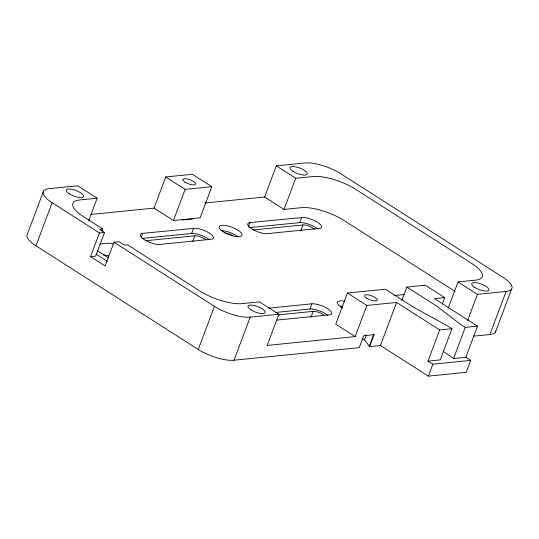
<?xml version="1.0" encoding="UTF-8"?>
<svg xmlns="http://www.w3.org/2000/svg" width="539" height="539" viewBox="0 0 539 539"><rect width="100%" height="100%" fill="white"/><g stroke="black" fill="none" stroke-linecap="round" stroke-linejoin="round"><path stroke-width="0.81" d="M43.511 191.163L27.321 234.236A26.93 8.725 20.6 0 0 35.945 245.797L198.251 349.467A26.93 8.725 20.6 0 0 234.034 360.22L359.237 347.648L363.717 335.723L374.1 334.679L369.619 346.604L380.426 345.519L428.35 376.128L466.208 372.328L470.688 360.402L465.837 357.303L453.555 358.536L443.429 351.408M35.945 245.797L52.135 202.725A26.93 8.725 20.6 0 1 49.096 188.677L77.744 185.8L97.155 198.197L88.665 220.788M90.545 256.645L99.452 232.942L104.566 232.43L95.659 256.126L90.545 256.645L105.105 265.943L114.012 242.24L119.126 241.728L124.469 245.137L127.534 244.827L199.578 290.844A31.976 10.356 20.6 0 0 242.072 303.619L259.461 301.867L278.872 314.271L267.162 345.418L355.154 336.585L366.864 305.431L396.616 302.446L439.689 329.956L451.965 328.723L440.255 359.87L427.979 361.103L439.689 329.956M101.925 231.319L102.787 229.021L83.377 216.624A31.976 10.356 20.6 0 1 79.759 199.949L97.155 198.197M141.211 237.093L142.613 233.367L195.34 228.24A12.249 3.968 20.6 0 1 209.395 233.138A12.249 3.968 20.6 0 1 212.4 239.134L158.412 244.558A12.249 3.968 20.6 0 1 144.364 239.666A12.249 3.968 20.6 0 1 141.353 233.663L142.613 233.367M154.026 208.115L165.736 176.96L192.416 174.286L211.827 186.683L200.124 217.837L173.437 220.512L154.026 208.115L90.936 214.455M173.437 220.512L185.147 189.364L211.827 186.683M142.323 238.413L191.655 233.461L193.616 228.24M192.625 241.768L194.862 235.806L196.129 235.806A7.155 2.318 20.6 0 1 205.521 239.532M198.251 349.467L214.441 306.395L114.012 242.24M248.647 226.299L250.042 222.573L303.47 217.379A12.249 3.968 20.6 0 1 317.518 222.277A12.249 3.968 20.6 0 1 320.53 228.28L265.842 233.771A12.249 3.968 20.6 0 1 251.794 228.873A12.249 3.968 20.6 0 1 248.782 222.876L250.042 222.573M204.8 203.014L264.609 197.011L276.318 165.857L304.966 162.98A26.93 8.725 20.6 0 1 340.749 173.733L503.055 277.403A26.93 8.725 20.6 0 1 506.094 291.451L489.904 334.524L473.249 336.195M264.609 197.011L284.019 209.408L295.729 178.254L313.125 176.509A31.976 10.356 20.6 0 1 355.612 189.283L471.82 263.504A31.976 10.356 20.6 0 1 475.432 280.179L458.035 281.924L448.084 308.402M234.034 360.22L250.224 317.148L278.872 314.271M248.917 227.707L299.785 222.6L301.746 217.385M300.749 230.908L302.992 224.945L304.252 224.945A7.155 2.318 20.6 0 1 314.459 229.506M275.665 312.458L309.945 309.015L311.906 303.801L313.637 303.794A12.249 3.968 20.6 0 1 327.685 308.692A12.249 3.968 20.6 0 1 330.69 314.695L276.702 320.112M310.915 317.323L313.152 311.36L314.419 311.36A7.155 2.318 20.6 0 1 323.811 315.086M451.965 328.723L447.114 325.623L414.511 307.823L385.392 289.221L347.453 293.034L335.743 324.182L355.154 336.585M369.619 346.604L364.512 339.941L366.473 334.726M369.296 346.186L373.776 334.268L374.1 334.679M380.426 345.519L396.616 302.446M401.899 300.304L406.878 287.065L425.298 285.212L444.709 297.616L442.364 303.841M428.35 376.128L432.83 364.202L470.688 360.402M467.495 320.806L477.446 294.328L506.094 291.451M453.555 358.536L465.265 327.382L477.547 326.149L465.837 357.303M495.489 332.037L511.679 288.965M284.019 209.408L301.416 207.663A31.976 10.356 20.6 0 1 343.902 220.431L455.152 291.484M102.787 229.021L99.715 229.331L104.566 232.43M99.917 244.039L108.103 243.217A7.741 2.506 20.6 0 1 113.069 243.924M145.496 240.765L194.862 235.806M252.926 229.971L302.992 224.945M268.429 308.167L311.906 303.801M394.184 295.534L404.189 294.53M444.709 297.616L434.474 298.64L477.547 326.149M278.016 314.891L313.152 311.36M299.785 222.6L301.51 222.6A12.249 3.968 20.6 0 1 317.592 228.974M191.655 233.461L193.38 233.461A12.249 3.968 20.6 0 1 209.462 239.835M309.945 309.015L311.67 309.015A12.249 3.968 20.6 0 1 327.752 315.389M182 219.656L182.889 220.013L192.699 219.029L192.383 218.612M362.235 339.031L364.512 339.941M276.318 165.857L295.729 178.254M458.035 281.924L477.446 294.328M406.878 287.065L435.997 305.66L460.414 324.283L465.265 327.382M165.736 176.96L185.147 189.364M347.453 293.034L366.864 305.431M427.979 361.103L432.83 364.202M52.135 202.725L99.452 232.942M97.074 250.541L108.386 257.77M95.996 254.078L107.315 261.3M103.623 255.142A7.741 2.506 20.6 0 1 108.582 255.85M495.86 330.959A26.93 8.725 20.6 0 1 489.904 334.524M250.224 317.148A26.93 8.725 20.6 0 1 214.441 306.395M342.656 308.038A12.249 3.968 20.6 0 1 337.407 302.285A12.249 3.968 20.6 0 1 344.96 301.301M224.776 232.929A7.155 2.318 20.6 0 1 232.983 235.786M222.028 230.577A12.249 3.968 20.6 0 1 238.11 236.958M340.325 306.139A12.249 3.968 20.6 0 1 342.299 306.388M185.099 182.195A6.731 2.183 20.6 0 0 195.441 184.264A6.731 2.183 20.6 0 0 187.033 178.894A6.731 2.183 20.6 0 0 185.099 182.195M366.816 298.262A6.731 2.183 20.6 0 0 377.159 300.331A6.731 2.183 20.6 0 0 368.757 294.961A6.731 2.183 20.6 0 0 366.816 298.262M250.999 309.891A9.183 2.978 20.6 0 0 265.107 312.714A9.183 2.978 20.6 0 0 253.64 305.391A9.183 2.978 20.6 0 0 250.999 309.891M69.282 193.824A9.183 2.978 20.6 0 0 83.39 196.647A9.183 2.978 20.6 0 0 71.923 189.324A9.183 2.978 20.6 0 0 69.282 193.824M293.027 171.355A9.183 2.978 20.6 0 0 307.129 174.171A9.183 2.978 20.6 0 0 295.668 166.847A9.183 2.978 20.6 0 0 293.027 171.355M474.744 287.422A9.183 2.978 20.6 0 0 488.853 290.245A9.183 2.978 20.6 0 0 477.386 282.921A9.183 2.978 20.6 0 0 474.744 287.422M223.146 231.75A12.249 3.968 20.6 0 0 241.964 235.516A12.249 3.968 20.6 0 0 226.67 225.747A12.249 3.968 20.6 0 0 223.146 231.75"/></g></svg>
